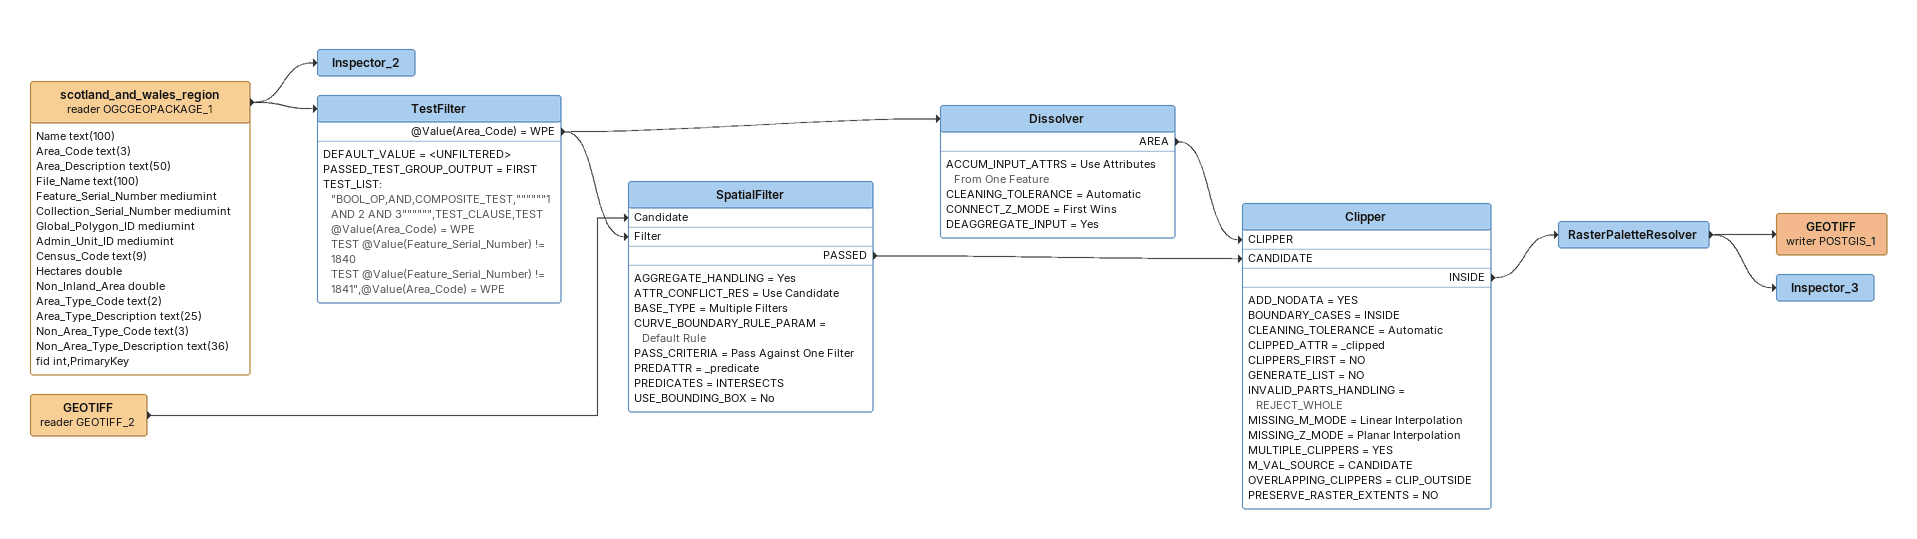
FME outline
scotland_and_wales_region (reader OGCGEOPACKAGE_1)
    attributes: Name text(100), Area_Code text(3), Area_Description text(50), File_Name text(100), Feature_Serial_Number mediumint, Collection_Serial_Number mediumint, Global_Polygon_ID mediumint, Admin_Unit_ID mediumint, Census_Code text(9), Hectares double, Non_Inland_Area double, Area_Type_Code text(2), Area_Type_Description text(25), Non_Area_Type_Code text(3), Non_Area_Type_Description text(36), fid int,PrimaryKey
    -> TestFilter
    -> Inspector_2
Inspector_2
TestFilter
    DEFAULT_VALUE = <UNFILTERED>
    PASSED_TEST_GROUP_OUTPUT = FIRST
    TEST_LIST:
      "BOOL_OP,AND,COMPOSITE_TEST,""""""1 AND 2 AND 3"""""",TEST_CLAUSE,TEST @Value(Area_Code) = WPE
      TEST @Value(Feature_Serial_Number) != 1840
      TEST @Value(Feature_Serial_Number) != 1841",@Value(Area_Code) = WPE
    @Value(Area_Code) = WPE -> Dissolver
    @Value(Area_Code) = WPE -> SpatialFilter [Filter]
Dissolver
    ACCUM_INPUT_ATTRS = Use Attributes From One Feature
    CLEANING_TOLERANCE = Automatic
    CONNECT_Z_MODE = First Wins
    DEAGGREGATE_INPUT = Yes
    AREA -> Clipper [CLIPPER]
GEOTIFF (reader GEOTIFF_2)
    -> SpatialFilter [Candidate]
SpatialFilter
    AGGREGATE_HANDLING = Yes
    ATTR_CONFLICT_RES = Use Candidate
    BASE_TYPE = Multiple Filters
    CURVE_BOUNDARY_RULE_PARAM = Default Rule
    PASS_CRITERIA = Pass Against One Filter
    PREDATTR = _predicate
    PREDICATES = INTERSECTS
    USE_BOUNDING_BOX = No
    PASSED -> Clipper [CANDIDATE]
Clipper
    ADD_NODATA = YES
    BOUNDARY_CASES = INSIDE
    CLEANING_TOLERANCE = Automatic
    CLIPPED_ATTR = _clipped
    CLIPPERS_FIRST = NO
    GENERATE_LIST = NO
    INVALID_PARTS_HANDLING = REJECT_WHOLE
    MISSING_M_MODE = Linear Interpolation
    MISSING_Z_MODE = Planar Interpolation
    MULTIPLE_CLIPPERS = YES
    M_VAL_SOURCE = CANDIDATE
    OVERLAPPING_CLIPPERS = CLIP_OUTSIDE
    PRESERVE_RASTER_EXTENTS = NO
    INSIDE -> RasterPaletteResolver
RasterPaletteResolver
    -> GEOTIFF (writer POSTGIS_1)
    -> Inspector_3
GEOTIFF (writer POSTGIS_1)
Inspector_3
